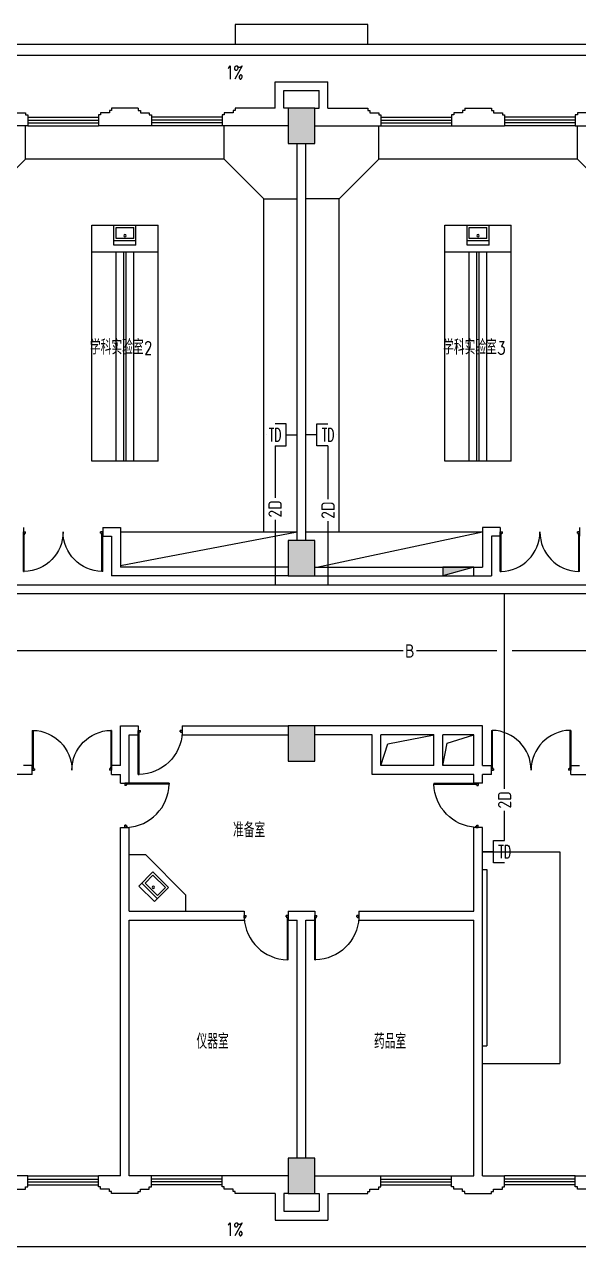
# Model space of a CAD drawing. Extents: x 190999 to 834799, y -200814 to 215286.
# Drawn here: x 349437 to 361987, y -67445 to -39744 of the extents above; entities that cross this region are included whole.
import ezdxf
from ezdxf.enums import TextEntityAlignment as Align

# ---------------------------------------------------------------- set-up
doc = ezdxf.new("R2010")
doc.units = 0
doc.header["$LTSCALE"] = 1000
doc.header["$MEASUREMENT"] = 0
for name, color, linetype in [('00-EQUIP', 3, 'Continuous'), ('00-SIG_TEXT', 7, 'Continuous'), ('00-WIRE-4', 6, 'Continuous'), ('A-墙线', 2, 'Continuous'), ('A-外包装修', 250, 'Continuous'), ('A-外窗', 145, 'Continuous'), ('A-家具', 250, 'Continuous'), ('A-门', 167, 'Continuous'), ('COLUMN', 2, 'Continuous'), ('EQUIP_消火栓', 6, 'Continuous'), ('PUB_HATCH', 250, 'Continuous'), ('PUB_TEXT', 7, 'Continuous'), ('屋面排水', 7, 'Continuous'), ('房间名称', 7, 'Continuous'), ('桥架', 1, 'Continuous'), ('洞口线', 177, 'Continuous')]:
    doc.layers.add(name, color=color, linetype=linetype)
doc.styles.add('-GBCBIGGBENOR', font='GBENOR.shx', dxfattribs={"bigfont": 'GBCBIG.shx'})
doc.styles.add('_COMPLEX', font='COMPLEX.shx', dxfattribs={"width": 0.5})
doc.styles.add('_TCH_DIM', font='SIMPLEX', dxfattribs={"bigfont": 'GBCBIG'})
doc.styles.get("Standard").update_dxf_attribs({"font": 'simhei.ttf'})
doc.styles.add('zz-1', font='arial.ttf', dxfattribs={"width": 0.8})

# ---------------------------------------------------------------- blocks, each defined once
blk = doc.blocks.new('m1000')
at = {"layer": 'A-墙线'}
for p, q in [((0, 0), (0, 200)), ((1000, 0), (1000, 200))]:
    blk.add_line(p, q, dxfattribs=at)
at = {"layer": 'A-门'}
for p, q in [((0, 1100), (0, 100)), ((0, 1100), (20, 1100)), ((20, 1100), (20, 150)), ((0, 150), (30, 150)), ((0, 100), (50, 100)), ((30, 150), (30, 130)), ((30, 130), (50, 130)), ((50, 130), (50, 100)), ((950, 130), (950, 100)), ((970, 130), (950, 130)), ((1000, 100), (950, 100)), ((970, 150), (970, 130)), ((1000, 150), (970, 150)), ((1000, 150), (1000, 100))]:
    blk.add_line(p, q, dxfattribs=at)
blk.add_arc((0, 100), 1000, 2.866, 88.854, dxfattribs=at)
blk = doc.blocks.new('m1800')
at = {"layer": 'A-墙线'}
for p, q in [((-900, -100), (-900, 100)), ((900, -100), (900, 100))]:
    blk.add_line(p, q, dxfattribs=at)
at = {"layer": 'A-门'}
for p, q in [((-900, 900), (-900, 0)), ((-900, 900), (-880, 900)), ((-880, 900), (-880, 50)), ((880, 900), (880, 50)), ((900, 900), (880, 900)), ((900, 900), (900, 0)), ((-900, 50), (-870, 50)), ((-900, 0), (-850, 0)), ((-870, 50), (-870, 30)), ((-870, 30), (-850, 30)), ((-850, 30), (-850, 0)), ((850, 30), (850, 0)), ((870, 30), (850, 30)), ((900, 0), (850, 0)), ((870, 50), (870, 30)), ((900, 50), (870, 50))]:
    blk.add_line(p, q, dxfattribs=at)
for centre, start, end in [((-900, 0), 0, 88.7267), ((900, 0), 91.2733, 180)]:
    blk.add_arc(centre, 900, start, end, dxfattribs=at)
blk = doc.blocks.new('$TwtSys$00000434')
for p, q in [((-0.5, 0.5), (-0.5, -0.5)), ((-0.5, -0.5), (0.5, 0.5)), ((0.5, 0.5), (-0.5, 0.5)), ((0.5, -0.5), (0.5, 0.5)), ((-0.5, -0.5), (0.5, -0.5))]:
    blk.add_line(p, q)
blk.add_solid([(0.5, -0.5), (0.5, 0.5), (-0.5, -0.5)])
blk = doc.blocks.new('$plan$00001609')
at = {"linetype": 'Continuous'}
for p, q in [((0, -251), (0, 251)), ((0, 251), (450, 251)), ((93, -251), (93, 251)), ((146, -199), (146, 199)), ((146, 199), (397, 199)), ((397, 199), (397, -199)), ((450, 251), (450, -251)), ((0, -251), (450, -251)), ((146, -199), (397, -199))]:
    blk.add_line(p, q, dxfattribs=at)
blk.add_line((238, 2), (238, 0))
blk.add_arc((212, 0), 26, 4.716, 0, dxfattribs=at)
at = {"style": 'zz-1'}
for tag in ['YSIZE', 'XSIZE']:
    blk.add_attdef(tag, (0, 0), '', height=0.5, dxfattribs=at)
blk = doc.blocks.new('_LINKPT1')
at = {"color": 0}
blk.add_line((0, 0), (0, 0), dxfattribs=at)
blk = doc.blocks.new('IO37IMB6')
for p, q in [((-0.5, 0.499), (-0.5, 0.999)), ((0.5, 0.999), (0.5, 0.499)), ((0.5, 0.499), (-0.5, 0.499)), ((0, 0.5), (0, 0))]:
    blk.add_line(p, q)
at = {"xscale": 0.002, "yscale": 0.002, "zscale": 0.002}
for p in [(0, 1.384), (-0.5, 0.499), (0, 0), (0.5, 0.499)]:
    blk.add_blockref('_LINKPT1', p, dxfattribs=at)
at = {"style": '_COMPLEX', "width": 0.6, "flags": 8}
blk.add_attdef('$TEXT$', text='', height=0.6, dxfattribs=at).set_placement((0, 1), align=Align.MIDDLE_CENTER)
at = {"flags": 9}
blk.add_attdef('A', (0, 0), '', height=0.00002, dxfattribs=at)

msp = doc.modelspace()

# ---------------------------------------------------------------- hatches: boundary and pattern name
at = {"layer": 'PUB_HATCH'}
for points in [[(356011.6, -42444.4), (356011.6, -41644.4), (355411.6, -41644.4), (355411.6, -42444.4)], [(356011.6, -52244.4), (356011.6, -51444.4), (355411.6, -51444.4), (355411.6, -52244.4)], [(356011.6, -56444.4), (356011.6, -55644.4), (355411.6, -55644.4), (355411.6, -56444.4)], [(356011.6, -66244.4), (356011.6, -65444.4), (355411.6, -65444.4), (355411.6, -66244.4)]]:
    msp.add_hatch(color=256, dxfattribs=at).paths.add_polyline_path(points)

# ---------------------------------------------------------------- linework, layer by layer
at = {"layer": '00-WIRE-4'}
for p, q in [((355112.1, -49294.4), (355112.1, -50473.5)), ((356311.1, -49294.4), (356311.1, -50502.5)), ((355112.1, -50974.1), (355112.1, -52444.4)), ((356311.1, -51003.1), (356311.1, -52444.4)), ((360311.1, -57069), (360311.1, -52644.4)), ((358012.6, -53944.4), (348761.6, -53944.4)), ((360136.1, -53944.4), (358317.6, -53944.4)), ((365561.6, -53944.4), (360486.1, -53944.4)), ((360311.1, -58244.4), (360311.1, -57569.6))]:
    msp.add_line(p, q, dxfattribs=at)
at = {"layer": 'A-墙线'}
for p, q in [((355111.6, -41044.4), (356311.6, -41044.4)), ((355111.6, -41644.4), (355111.6, -41044.4)), ((355311.6, -41244.4), (356111.6, -41244.4)), ((355311.6, -41644.4), (355311.6, -41244.4)), ((356111.6, -41644.4), (356111.6, -41244.4)), ((356311.6, -41644.4), (356311.6, -41044.4)), ((349261.6, -41744.4), (349461.6, -41744.4)), ((349461.6, -41744.4), (349461.6, -41794.4)), ((349461.6, -41794.4), (349511.6, -41794.4)), ((349511.6, -41794.4), (349511.6, -42044.4)), ((351161.6, -41794.4), (351111.6, -41794.4)), ((351111.6, -41794.4), (351111.6, -42044.4)), ((351161.6, -41744.4), (351161.6, -41794.4)), ((351361.6, -41744.4), (351161.6, -41744.4)), ((351361.6, -41694.4), (351361.6, -41744.4)), ((351411.6, -41694.4), (351361.6, -41694.4)), ((352011.6, -41644.4), (351411.6, -41644.4)), ((351411.6, -41644.4), (351411.6, -41694.4)), ((352011.6, -41644.4), (352011.6, -41694.4)), ((352011.6, -41694.4), (352061.6, -41694.4)), ((352061.6, -41694.4), (352061.6, -41744.4)), ((352061.6, -41744.4), (352261.6, -41744.4)), ((352261.6, -41744.4), (352261.6, -41794.4)), ((352261.6, -41794.4), (352311.6, -41794.4)), ((352311.6, -41794.4), (352311.6, -42044.4)), ((353961.6, -41794.4), (353911.6, -41794.4)), ((353911.6, -41794.4), (353911.6, -42044.4)), ((353961.6, -41744.4), (353961.6, -41794.4)), ((354161.6, -41744.4), (353961.6, -41744.4)), ((354161.6, -41694.4), (354161.6, -41744.4)), ((354211.6, -41694.4), (354161.6, -41694.4)), ((355111.6, -41644.4), (354211.6, -41644.4)), ((354211.6, -41644.4), (354211.6, -41694.4)), ((355411.6, -41644.4), (355311.6, -41644.4)), ((356011.6, -41644.4), (356111.6, -41644.4)), ((356311.6, -41644.4), (357211.6, -41644.4)), ((357211.6, -41644.4), (357211.6, -41694.4)), ((357211.6, -41694.4), (357261.6, -41694.4)), ((357261.6, -41694.4), (357261.6, -41744.4)), ((357261.6, -41744.4), (357461.6, -41744.4)), ((357461.6, -41744.4), (357461.6, -41794.4)), ((357461.6, -41794.4), (357511.6, -41794.4)), ((357511.6, -41794.4), (357511.6, -42044.4)), ((359161.6, -41794.4), (359111.6, -41794.4)), ((359111.6, -41794.4), (359111.6, -42044.4)), ((359161.6, -41744.4), (359161.6, -41794.4)), ((359361.6, -41744.4), (359161.6, -41744.4)), ((359361.6, -41694.4), (359361.6, -41744.4)), ((359411.6, -41694.4), (359361.6, -41694.4)), ((359411.6, -41644.4), (360011.6, -41644.4)), ((359411.6, -41644.4), (359411.6, -41694.4)), ((360011.6, -41644.4), (360011.6, -41694.4)), ((360011.6, -41694.4), (360061.6, -41694.4)), ((360061.6, -41694.4), (360061.6, -41744.4)), ((360061.6, -41744.4), (360261.6, -41744.4)), ((360261.6, -41744.4), (360261.6, -41794.4)), ((360261.6, -41794.4), (360311.6, -41794.4)), ((360311.6, -41794.4), (360311.6, -42044.4)), ((361961.6, -41794.4), (361911.6, -41794.4)), ((361911.6, -41794.4), (361911.6, -42044.4)), ((361961.6, -41744.4), (361961.6, -41794.4)), ((362161.6, -41744.4), (361961.6, -41744.4)), ((349511.6, -42044.4), (348011.6, -42044.4)), ((352311.6, -42044.4), (351111.6, -42044.4)), ((355411.6, -42044.4), (353911.6, -42044.4)), ((356011.6, -42044.4), (357511.6, -42044.4)), ((359111.6, -42044.4), (360311.6, -42044.4)), ((361911.6, -42044.4), (363411.6, -42044.4)), ((355611.6, -51444.4), (355611.6, -42444.4)), ((355811.6, -51444.4), (355811.6, -42444.4)), ((351211.6, -51144.4), (351611.6, -51144.4)), ((351611.6, -51144.4), (351611.6, -52044.4)), ((360211.6, -51144.4), (359811.6, -51144.4)), ((359811.6, -51144.4), (359811.6, -52044.4)), ((351211.6, -51344.4), (351411.6, -51344.4)), ((351411.6, -51344.4), (351411.6, -52244.4)), ((360211.6, -51344.4), (360011.6, -51344.4)), ((360011.6, -51344.4), (360011.6, -52244.4)), ((355411.6, -52044.4), (351611.6, -52044.4)), ((356011.6, -52044.4), (359811.6, -52044.4)), ((355411.6, -52244.4), (351411.6, -52244.4)), ((356011.6, -52244.4), (360011.6, -52244.4)), ((351611.6, -56544.4), (351611.6, -55644.4)), ((351611.6, -55644.4), (352011.6, -55644.4)), ((353011.6, -55644.4), (355411.6, -55644.4)), ((359811.6, -55644.4), (356011.6, -55644.4)), ((359811.6, -56544.4), (359811.6, -55644.4)), ((351811.6, -56944.4), (351811.6, -55844.4)), ((351811.6, -55844.4), (352011.6, -55844.4)), ((353011.6, -55844.4), (355411.6, -55844.4)), ((357311.6, -55844.4), (356011.6, -55844.4)), ((358711.6, -55844.4), (357511.6, -55844.4)), ((359611.6, -55844.4), (358911.6, -55844.4)), ((359611.6, -56544.4), (359611.6, -55844.4)), ((349611.6, -56744.4), (347411.6, -56744.4)), ((349611.6, -56544.4), (349411.6, -56544.4)), ((351611.6, -56544.4), (351411.6, -56544.4)), ((351411.6, -56744.4), (351611.6, -56744.4)), ((351611.6, -56944.4), (351611.6, -56744.4)), ((359611.6, -56944.4), (359611.6, -56744.4)), ((359811.6, -56544.4), (360011.6, -56544.4)), ((359811.6, -56944.4), (359811.6, -56744.4)), ((360011.6, -56744.4), (359811.6, -56744.4)), ((361811.6, -56544.4), (362011.6, -56544.4)), ((361811.6, -56744.4), (364011.6, -56744.4)), ((351611.6, -65844.4), (351611.6, -57944.4)), ((351811.6, -59844.4), (351811.6, -57944.4)), ((359611.6, -59844.4), (359611.6, -57944.4)), ((359811.6, -65844.4), (359811.6, -57944.4)), ((351811.6, -59844.4), (354411.6, -59844.4)), ((351811.6, -65844.4), (351811.6, -60044.4)), ((351811.6, -60044.4), (354411.6, -60044.4)), ((355411.6, -59844.4), (356011.6, -59844.4)), ((355411.6, -60044.4), (355611.6, -60044.4)), ((355611.6, -65444.4), (355611.6, -60044.4)), ((355811.6, -60044.4), (356011.6, -60044.4)), ((355811.6, -65444.4), (355811.6, -60044.4)), ((357011.6, -59844.4), (359611.6, -59844.4)), ((357011.6, -60044.4), (359611.6, -60044.4)), ((359611.6, -65844.4), (359611.6, -60044.4)), ((349511.6, -65844.4), (348011.6, -65844.4)), ((349511.6, -66094.4), (349511.6, -65844.4)), ((351611.6, -65844.4), (351111.6, -65844.4)), ((351111.6, -66094.4), (351111.6, -65844.4)), ((352311.6, -65844.4), (351811.6, -65844.4)), ((352311.6, -66094.4), (352311.6, -65844.4)), ((355411.6, -65844.4), (353911.6, -65844.4)), ((353911.6, -66094.4), (353911.6, -65844.4)), ((356011.6, -65844.4), (357511.6, -65844.4)), ((357511.6, -66094.4), (357511.6, -65844.4)), ((359111.6, -65844.4), (359611.6, -65844.4)), ((359111.6, -66094.4), (359111.6, -65844.4)), ((359811.6, -65844.4), (360311.6, -65844.4)), ((360311.6, -66094.4), (360311.6, -65844.4)), ((361911.6, -65844.4), (363411.6, -65844.4)), ((361911.6, -66094.4), (361911.6, -65844.4)), ((349261.6, -66144.4), (349461.6, -66144.4)), ((349461.6, -66094.4), (349511.6, -66094.4)), ((349461.6, -66144.4), (349461.6, -66094.4)), ((351161.6, -66094.4), (351111.6, -66094.4)), ((351161.6, -66144.4), (351161.6, -66094.4)), ((351361.6, -66144.4), (351161.6, -66144.4)), ((351361.6, -66194.4), (351361.6, -66144.4)), ((351411.6, -66194.4), (351361.6, -66194.4)), ((351411.6, -66244.4), (351411.6, -66194.4)), ((352011.6, -66244.4), (352011.6, -66194.4)), ((352011.6, -66194.4), (352061.6, -66194.4)), ((352061.6, -66194.4), (352061.6, -66144.4)), ((352061.6, -66144.4), (352261.6, -66144.4)), ((352261.6, -66094.4), (352311.6, -66094.4)), ((352261.6, -66144.4), (352261.6, -66094.4)), ((353961.6, -66094.4), (353911.6, -66094.4)), ((353961.6, -66144.4), (353961.6, -66094.4)), ((354161.6, -66144.4), (353961.6, -66144.4)), ((354161.6, -66194.4), (354161.6, -66144.4)), ((354211.6, -66194.4), (354161.6, -66194.4)), ((354211.6, -66244.4), (354211.6, -66194.4)), ((357211.6, -66244.4), (357211.6, -66194.4)), ((357211.6, -66194.4), (357261.6, -66194.4)), ((357261.6, -66194.4), (357261.6, -66144.4)), ((357261.6, -66144.4), (357461.6, -66144.4)), ((357461.6, -66094.4), (357511.6, -66094.4)), ((357461.6, -66144.4), (357461.6, -66094.4)), ((359161.6, -66094.4), (359111.6, -66094.4)), ((359161.6, -66144.4), (359161.6, -66094.4)), ((359361.6, -66144.4), (359161.6, -66144.4)), ((359361.6, -66194.4), (359361.6, -66144.4)), ((359411.6, -66194.4), (359361.6, -66194.4)), ((359411.6, -66244.4), (359411.6, -66194.4)), ((360011.6, -66244.4), (360011.6, -66194.4)), ((360011.6, -66194.4), (360061.6, -66194.4)), ((360061.6, -66194.4), (360061.6, -66144.4)), ((360061.6, -66144.4), (360261.6, -66144.4)), ((360261.6, -66094.4), (360311.6, -66094.4)), ((360261.6, -66144.4), (360261.6, -66094.4)), ((361961.6, -66094.4), (361911.6, -66094.4)), ((361961.6, -66144.4), (361961.6, -66094.4)), ((362161.6, -66144.4), (361961.6, -66144.4)), ((352011.6, -66244.4), (351411.6, -66244.4)), ((355111.6, -66244.4), (354211.6, -66244.4)), ((355111.6, -66244.4), (355111.6, -66844.4)), ((355411.6, -66244.4), (355311.6, -66244.4)), ((355311.6, -66244.4), (355311.6, -66644.4)), ((356011.6, -66244.4), (356111.6, -66244.4)), ((356111.6, -66244.4), (356111.6, -66644.4)), ((356311.6, -66244.4), (356311.6, -66844.4)), ((356311.6, -66244.4), (357211.6, -66244.4)), ((359411.6, -66244.4), (360011.6, -66244.4)), ((355311.6, -66644.4), (356111.6, -66644.4)), ((355111.6, -66844.4), (356311.6, -66844.4))]:
    msp.add_line(p, q, dxfattribs=at)
for points in [[(359611.6, -56744.4), (357311.6, -56744.4), (357311.6, -55844.4)], [(358711.6, -56544.4), (357511.6, -56544.4), (357511.6, -55844.4)], [(358711.6, -56544.4), (358711.6, -55844.4)], [(359611.6, -56544.4), (358911.6, -56544.4), (358911.6, -55844.4)]]:
    msp.add_lwpolyline(points, dxfattribs=at)
at = {"layer": 'A-外包装修'}
for p, q in [((337611.6, -40194.2), (403711.6, -40194.2)), ((337861.6, -40444.2), (403711.6, -40444.2)), ((337861.6, -67444.6), (402011.6, -67444.6))]:
    msp.add_line(p, q, dxfattribs=at)
msp.add_lwpolyline([(357212, -40194.2), (357212, -39744.1), (354211.3, -39744.1), (354211.3, -40194.2)], dxfattribs=at)
at = {"layer": 'A-外窗'}
for p, q in [((349511.6, -41844.4), (351111.6, -41844.4)), ((349511.6, -41914.4), (351111.6, -41914.4)), ((349511.6, -41974.4), (351111.6, -41974.4)), ((349511.6, -42044.4), (351111.6, -42044.4)), ((353911.6, -41844.4), (352311.6, -41844.4)), ((353911.6, -41914.4), (352311.6, -41914.4)), ((353911.6, -41974.4), (352311.6, -41974.4)), ((353911.6, -42044.4), (352311.6, -42044.4)), ((357511.6, -41844.4), (359111.6, -41844.4)), ((357511.6, -41914.4), (359111.6, -41914.4)), ((357511.6, -41974.4), (359111.6, -41974.4)), ((357511.6, -42044.4), (359111.6, -42044.4)), ((361911.6, -41844.4), (360311.6, -41844.4)), ((361911.6, -41914.4), (360311.6, -41914.4)), ((361911.6, -41974.4), (360311.6, -41974.4)), ((361911.6, -42044.4), (360311.6, -42044.4)), ((349511.6, -65844.4), (351111.6, -65844.4)), ((349511.6, -65914.4), (351111.6, -65914.4)), ((353911.6, -65844.4), (352311.6, -65844.4)), ((353911.6, -65914.4), (352311.6, -65914.4)), ((357511.6, -65844.4), (359111.6, -65844.4)), ((357511.6, -65914.4), (359111.6, -65914.4)), ((361911.6, -65844.4), (360311.6, -65844.4)), ((361911.6, -65914.4), (360311.6, -65914.4)), ((349511.6, -65974.4), (351111.6, -65974.4)), ((349511.6, -66044.4), (351111.6, -66044.4)), ((353911.6, -65974.4), (352311.6, -65974.4)), ((353911.6, -66044.4), (352311.6, -66044.4)), ((357511.6, -65974.4), (359111.6, -65974.4)), ((357511.6, -66044.4), (359111.6, -66044.4)), ((361911.6, -65974.4), (360311.6, -65974.4)), ((361911.6, -66044.4), (360311.6, -66044.4))]:
    msp.add_line(p, q, dxfattribs=at)
at = {"layer": 'A-家具'}
for p, q in [((349461.6, -42794.4), (349461.6, -42044.4)), ((353961.6, -42794.4), (353961.6, -42044.4)), ((357461.6, -42794.4), (357461.6, -42044.4)), ((361961.6, -42794.4), (361961.6, -42044.4)), ((349461.6, -42794.4), (348561.6, -43694.4)), ((353961.6, -42794.4), (349461.6, -42794.4)), ((353961.6, -42794.4), (354861.6, -43694.4)), ((357461.6, -42794.4), (356561.6, -43694.4)), ((361961.6, -42794.4), (357461.6, -42794.4)), ((361961.6, -42794.4), (362861.6, -43694.4)), ((354861.6, -51244.4), (354861.6, -43694.4)), ((354861.6, -43694.4), (355611.6, -43694.4)), ((356561.6, -43694.4), (355811.6, -43694.4)), ((356561.6, -51244.4), (356561.6, -43694.4)), ((350961.6, -49644.4), (350961.6, -44294.4)), ((350961.6, -44294.4), (352461.6, -44294.4)), ((352461.6, -49644.4), (352461.6, -44294.4)), ((358961.6, -49644.4), (358961.6, -44294.4)), ((358961.6, -44294.4), (360461.6, -44294.4)), ((360461.6, -49644.4), (360461.6, -44294.4)), ((350961.6, -44894.4), (352461.6, -44894.4)), ((351511.6, -49644.4), (351511.6, -44894.4)), ((351686.6, -49644.4), (351686.6, -44894.4)), ((351736.6, -49644.4), (351736.6, -44894.4)), ((351911.6, -49644.4), (351911.6, -44894.4)), ((358961.6, -44894.4), (360461.6, -44894.4)), ((359511.6, -49644.4), (359511.6, -44894.4)), ((359686.6, -49644.4), (359686.6, -44894.4)), ((359736.6, -49644.4), (359736.6, -44894.4)), ((359911.6, -49644.4), (359911.6, -44894.4)), ((352461.6, -49644.4), (350961.6, -49644.4)), ((360461.6, -49644.4), (358961.6, -49644.4)), ((351611.6, -51244.4), (355611.6, -51244.4)), ((351611.6, -52006.3), (355611.6, -51244.4)), ((355811.6, -51244.4), (359811.6, -51244.4)), ((356061.6, -52044.4), (359811.6, -51244.4)), ((352186.6, -58569.4), (351811.6, -58569.4)), ((353086.6, -59469.4), (352186.6, -58569.4)), ((359811.6, -58494.4), (361561.6, -58494.4)), ((361561.6, -58494.4), (361561.6, -63294.4)), ((359811.6, -58894.4), (359911.6, -58894.4)), ((359911.6, -58894.4), (359911.6, -62894.4)), ((353086.6, -59469.4), (353086.6, -59844.4)), ((359811.6, -62894.4), (359911.6, -62894.4)), ((359811.6, -63294.4), (361561.6, -63294.4))]:
    msp.add_line(p, q, dxfattribs=at)
at = {"layer": 'COLUMN'}
for p, q in [((356011.6, -41644.4), (355411.6, -41644.4)), ((355411.6, -41644.4), (355411.6, -42444.4)), ((356011.6, -42444.4), (356011.6, -41644.4)), ((355411.6, -42444.4), (356011.6, -42444.4)), ((356011.6, -51444.4), (355411.6, -51444.4)), ((355411.6, -51444.4), (355411.6, -52244.4)), ((356011.6, -52244.4), (356011.6, -51444.4)), ((355411.6, -52244.4), (356011.6, -52244.4)), ((356011.6, -55644.4), (355411.6, -55644.4)), ((355411.6, -55644.4), (355411.6, -56444.4)), ((356011.6, -56444.4), (356011.6, -55644.4)), ((355411.6, -56444.4), (356011.6, -56444.4)), ((356011.6, -65444.4), (355411.6, -65444.4)), ((355411.6, -65444.4), (355411.6, -66244.4)), ((356011.6, -66244.4), (356011.6, -65444.4)), ((355411.6, -66244.4), (356011.6, -66244.4))]:
    msp.add_line(p, q, dxfattribs=at)
at = {"layer": '屋面排水'}
for points in [[(353786.4, -40834.2, 0, 0, 0), (352394, -40834.2, 80, 0, 0), (352094, -40834.2, 0, 0, 0)], [(353786.4, -67054.6, 0, 0, 0), (352394, -67054.6, 80, 0, 0), (352094, -67054.6, 0, 0, 0)]]:
    msp.add_lwpolyline(points, format="xyseb", dxfattribs=at)
at = {"layer": '桥架'}
for p, q in [((335111.6, -52444.4), (402711.6, -52444.4)), ((330011.6, -52644.4), (402711.6, -52644.4))]:
    msp.add_line(p, q, dxfattribs=at)
at = {"layer": '洞口线', "ltscale": 2}
for points in [[(357511.6, -56544.4), (357665.7, -56046.1), (358713, -55844.4)], [(358911.6, -56544.4), (359014.4, -56031.6), (359611.6, -55844.4)]]:
    msp.add_lwpolyline(points, dxfattribs=at)

# ---------------------------------------------------------------- block references
at = {"layer": '00-EQUIP'}
ref = msp.add_blockref('IO37IMB6', (355611.6, -49044.4), dxfattribs=dict(at, xscale=-500, yscale=500, zscale=500, rotation=90))
ref.add_attrib('$TEXT$', 'TD', dxfattribs={"layer": '0', "height": 300, "style": '_COMPLEX', "width": 0.6, "flags": 8}).set_placement((355111.6, -49044.4), align=Align.MIDDLE_CENTER)
ref = msp.add_blockref('IO37IMB6', (355811.6, -49044.4), dxfattribs=dict(at, xscale=500, yscale=500, zscale=500, rotation=270))
ref.add_attrib('$TEXT$', 'TD', dxfattribs={"layer": '0', "height": 300, "style": '_COMPLEX', "width": 0.6, "flags": 8}).set_placement((356311.6, -49044.4), align=Align.MIDDLE_CENTER)
ref = msp.add_blockref('IO37IMB6', (359811.6, -58494.4), dxfattribs=dict(at, xscale=500, yscale=500, zscale=500, rotation=270))
ref.add_attrib('$TEXT$', 'TD', dxfattribs={"layer": '0', "height": 300, "style": '_COMPLEX', "width": 0.6, "flags": 8}).set_placement((360311.6, -58494.4), align=Align.MIDDLE_CENTER)
at = {"layer": 'A-家具'}
for p, rotation in [((351711.6, -44744.4), 90.00000000000001), ((359711.6, -44744.4), 90.00000000000001), ((352206.3, -59449.7), 45.00000000000001)]:
    msp.add_blockref('$plan$00001609', p, dxfattribs=dict(at, rotation=rotation))
at = {"layer": 'A-门', "xscale": -1}
for name, p, rotation in [('m1800', (350311.6, -51244.4), 180), ('m1000', (352011.6, -55644.4), 180), ('m1000', (359811.6, -56944.4), 90), ('m1000', (356011.6, -59844.4), 180)]:
    msp.add_blockref(name, p, dxfattribs=dict(at, rotation=rotation))
at = {"layer": 'A-门'}
for name, p, rotation in [('m1800', (361111.6, -51244.4), 180), ('m1000', (351611.6, -56944.4), 270), ('m1000', (355411.6, -59844.4), 180)]:
    msp.add_blockref(name, p, dxfattribs=dict(at, rotation=rotation))
at = {"layer": 'A-门', "xscale": -1}
msp.add_blockref('m1800', (350511.6, -56644.4), dxfattribs=at)
at = {"layer": 'A-门'}
msp.add_blockref('m1800', (360911.6, -56644.4), dxfattribs=at)
at = {"layer": 'EQUIP_消火栓', "xscale": 700, "yscale": 200, "zscale": 700, "rotation": 180}
msp.add_blockref('$TwtSys$00000434', (359261.3, -52144.4), dxfattribs=at)

# ---------------------------------------------------------------- texts
at = {"layer": '00-SIG_TEXT', "style": '-GBCBIGGBENOR'}
for p in [(355112.1, -50723.8), (356311.1, -50752.8), (360311.1, -57319.3)]:
    msp.add_text('2D', height=300, rotation=90, dxfattribs=at).set_placement(p, align=Align.MIDDLE_CENTER)
msp.add_text('B', height=300, dxfattribs=at).set_placement((358165.1, -53944.4), align=Align.MIDDLE_CENTER)
at = {"layer": 'PUB_TEXT', "style": '_TCH_DIM', "width": 0.705882}
for p in [(353996.2, -40983), (353996.2, -67203.3)]:
    msp.add_text('1%', height=297.5, dxfattribs=at).set_placement(p)
at = {"layer": '房间名称', "style": '_TCH_DIM'}
for s, p in [('学科实验室', (350920, -47226.1)), ('学科实验室', (358920, -47226.1)), ('准备室', (354160.4, -58171.2)), ('仪器室', (353334, -62961.3)), ('药品室', (357352.5, -62961.3))]:
    msp.add_text(s, height=337.59, dxfattribs=at).set_placement(p)
at = {"layer": '房间名称', "style": '_TCH_DIM', "width": 0.705882}
for s, p in [('2', (352148.7, -47226.1)), ('3', (360148.7, -47226.1))]:
    msp.add_text(s, height=297.5, dxfattribs=at).set_placement(p)

doc.saveas('drawing.dxf')
